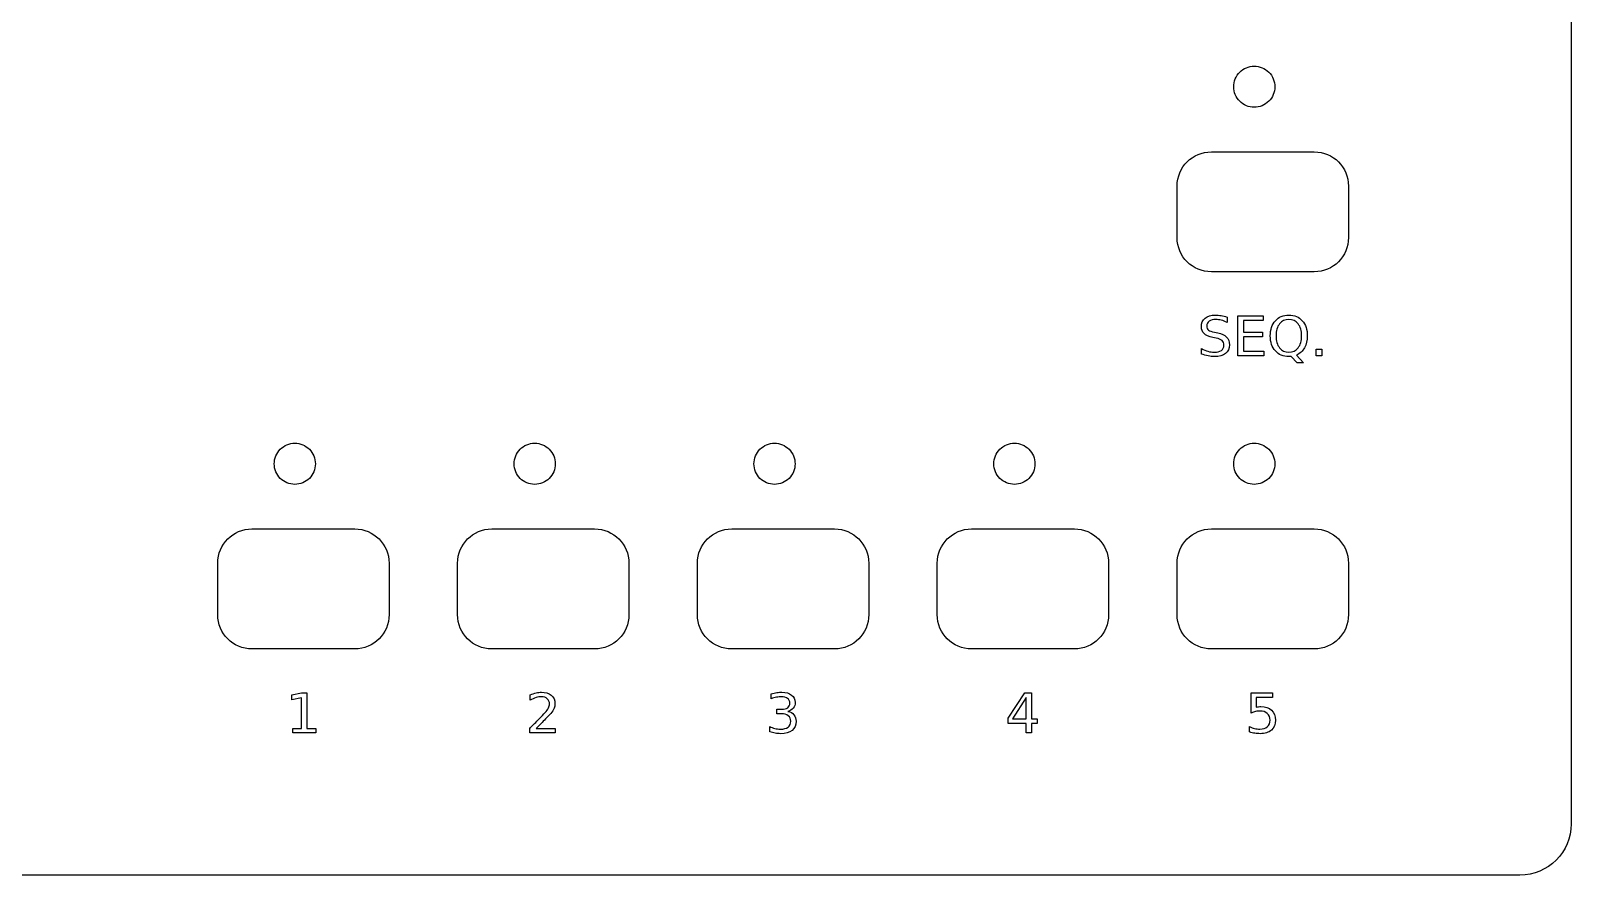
# Model space of a CAD drawing. Extents: x -26.2 to 26.2, y 9 to 43.9.
# Drawn here: x -4 to 26.21, y 8.99 to 25.54 of the extents above; entities that cross this region are included whole.
import ezdxf

# ---------------------------------------------------------------- set-up
doc = ezdxf.new("R2010")
doc.units = 0
doc.layers.get('0').update_dxf_attribs({"linetype": 'CONTINUOUS'})

msp = doc.modelspace()

# ---------------------------------------------------------------- linework, layer by layer
at = {"color": 7}
for p, q in [((26.209624, 42.923354), (26.209624, 9.993312)), ((20.396465, 24.442208), (20.396465, 24.442208)), ((19.153187, 23.165329), (21.169312, 23.165329)), ((19.153187, 23.165329), (19.153187, 23.165329)), ((18.481145, 21.485225), (18.481145, 22.493288)), ((21.841354, 22.493287), (21.841354, 21.485225)), ((21.169312, 20.813183), (19.153187, 20.813183)), ((19.673494, 19.950555), (20.169125, 19.950555)), ((19.673494, 19.166681), (19.673494, 19.950555)), ((20.169125, 19.950555), (20.169125, 19.861299)), ((19.460856, 19.924833), (19.460856, 19.924828)), ((19.460856, 19.924828), (19.460856, 19.821397)), ((20.169125, 19.861299), (19.77955, 19.861299)), ((19.77955, 19.861299), (19.77955, 19.629235)), ((20.672106, 19.878626), (20.672106, 19.878626)), ((19.245592, 19.514255), (19.181013, 19.526857)), ((19.212515, 19.628185), (19.276569, 19.615059)), ((19.77955, 19.629235), (20.152849, 19.629235)), ((20.152849, 19.539979), (19.77955, 19.539979)), ((19.77955, 19.539979), (19.77955, 19.255937)), ((20.152849, 19.629235), (20.152849, 19.539979)), ((18.95945, 19.201335), (18.95945, 19.310542)), ((20.178575, 19.166681), (19.673494, 19.166681)), ((19.77955, 19.255937), (20.178575, 19.255937)), ((20.178575, 19.255937), (20.178575, 19.166681)), ((20.832241, 19.028073), (20.716209, 19.153556)), ((20.82069, 19.180857), (20.960349, 19.028073)), ((20.820691, 19.180841), (20.82069, 19.180857)), ((21.209739, 19.300039), (21.320521, 19.300039)), ((21.209739, 19.166681), (21.209739, 19.300039)), ((21.320521, 19.166681), (21.209739, 19.166681)), ((21.320521, 19.300039), (21.320521, 19.166681)), ((20.960349, 19.028073), (20.832241, 19.028073)), ((1.579298, 17.04975), (1.579298, 17.04975)), ((6.28359, 17.04975), (6.28359, 17.04975)), ((10.987882, 17.04975), (10.987882, 17.04975)), ((15.692173, 17.04975), (15.692173, 17.04975)), ((20.396465, 17.04975), (20.396465, 17.04975)), ((0.336021, 15.77287), (2.352146, 15.77287)), ((0.336021, 15.77287), (0.336021, 15.77287)), ((5.040313, 15.77287), (7.056438, 15.77287)), ((5.040313, 15.77287), (5.040313, 15.77287)), ((9.744604, 15.77287), (11.760729, 15.77287)), ((9.744604, 15.77287), (9.744604, 15.77287)), ((14.448896, 15.77287), (16.465021, 15.77287)), ((14.448896, 15.77287), (14.448896, 15.77287)), ((19.153187, 15.77287), (21.169312, 15.77287)), ((19.153187, 15.77287), (19.153187, 15.77287)), ((-0.336021, 14.092766), (-0.336021, 15.100829)), ((3.024188, 15.100829), (3.024188, 14.092766)), ((4.368271, 14.092766), (4.368271, 15.100829)), ((7.728479, 15.100829), (7.728479, 14.092766)), ((9.072563, 14.092766), (9.072563, 15.100829)), ((12.432771, 15.100829), (12.432771, 14.092766)), ((13.776854, 14.092766), (13.776854, 15.100829)), ((17.137062, 15.100829), (17.137062, 14.092766)), ((18.481145, 14.092766), (18.481145, 15.100829)), ((21.841354, 15.100829), (21.841354, 14.092766)), ((2.352146, 13.420724), (0.336021, 13.420724)), ((7.056438, 13.420724), (5.040313, 13.420724)), ((11.760729, 13.420724), (9.744604, 13.420724)), ((16.465021, 13.420724), (14.448896, 13.420724)), ((21.169312, 13.420724), (19.153187, 13.420724)), ((1.119894, 12.520294), (1.307331, 12.558096)), ((1.119894, 12.423688), (1.119894, 12.520294)), ((1.308381, 12.46149), (1.119894, 12.423688)), ((1.307331, 12.558096), (1.413388, 12.558096)), ((1.308381, 11.863478), (1.308381, 12.46149)), ((1.413388, 12.558096), (1.413388, 11.863478)), ((5.790059, 12.413186), (5.790059, 12.520293)), ((10.515877, 12.444163), (10.515877, 12.53867)), ((15.16714, 12.061416), (15.493185, 12.558096)), ((15.521012, 12.465691), (15.253245, 12.04724)), ((15.493185, 12.558096), (15.626543, 12.558096)), ((15.521012, 12.04724), (15.521012, 12.465691)), ((15.626543, 12.558096), (15.626543, 12.04724)), ((19.93496, 12.558096), (20.351311, 12.558096)), ((19.93496, 12.164325), (19.93496, 12.558096)), ((20.351311, 12.468841), (20.032091, 12.468841)), ((20.032091, 12.468841), (20.032091, 12.276679)), ((20.351311, 12.558096), (20.351311, 12.468841)), ((10.627709, 12.14962), (10.627709, 12.236776)), ((10.627709, 12.236776), (10.723265, 12.236776)), ((10.719064, 12.14962), (10.627709, 12.14962)), ((10.846647, 12.196874), (10.846647, 12.196874)), ((1.13512, 11.863478), (1.308381, 11.863478)), ((1.13512, 11.774223), (1.13512, 11.863478)), ((1.413388, 11.863478), (1.586648, 11.863478)), ((1.586648, 11.863478), (1.586648, 11.774223)), ((5.784809, 11.774223), (5.784809, 11.863478)), ((5.912392, 11.863478), (6.28254, 11.863478)), ((5.912392, 11.863477), (5.912392, 11.863478)), ((6.28254, 11.863478), (6.28254, 11.774223)), ((10.49225, 11.797848), (10.49225, 11.90023)), ((15.16714, 11.959034), (15.16714, 12.061416)), ((15.521012, 11.959034), (15.16714, 11.959034)), ((15.253245, 12.04724), (15.521012, 12.04724)), ((15.521012, 11.774223), (15.521012, 11.959034)), ((15.626543, 12.04724), (15.738375, 12.04724)), ((15.738375, 11.959034), (15.626543, 11.959034)), ((15.626543, 11.959034), (15.626543, 11.774223)), ((15.738375, 12.04724), (15.738375, 11.959034)), ((19.901883, 11.792601), (19.901883, 11.899183)), ((1.586648, 11.774223), (1.13512, 11.774223)), ((6.28254, 11.774223), (5.784809, 11.774223)), ((15.626543, 11.774223), (15.521012, 11.774223)), ((25.201562, 8.98525), (-25.201562, 8.98525))]:
    msp.add_line(p, q, dxfattribs=at)
for points in [[(19.708117, 24.727332), (19.783736, 24.802951), (19.886298, 24.845433), (19.99324, 24.845433)], [(19.99324, 24.845433), (20.100182, 24.845433), (20.202744, 24.802951), (20.278363, 24.727332)], [(19.590015, 24.442208), (19.590015, 24.54915), (19.632498, 24.651712), (19.708117, 24.727332)], [(20.278363, 24.727332), (20.353983, 24.651712), (20.396465, 24.54915), (20.396465, 24.442208)], [(19.708117, 24.157085), (19.632498, 24.232705), (19.590015, 24.335266), (19.590015, 24.442208)], [(20.396465, 24.442208), (20.396465, 24.335266), (20.353983, 24.232705), (20.278363, 24.157085)], [(19.99324, 24.038983), (19.886298, 24.038983), (19.783736, 24.081466), (19.708117, 24.157085)], [(20.278363, 24.157085), (20.202744, 24.081466), (20.100182, 24.038983), (19.99324, 24.038983)], [(18.481145, 22.493288), (18.481145, 22.865599), (18.780876, 23.165329), (19.153187, 23.165329)], [(21.169312, 23.165329), (21.541623, 23.165329), (21.841354, 22.865599), (21.841354, 22.493287)], [(19.153187, 20.813183), (18.780876, 20.813183), (18.481145, 21.112914), (18.481145, 21.485225)], [(21.841354, 21.485225), (21.841354, 21.112914), (21.541623, 20.813183), (21.169312, 20.813183)], [(19.029279, 19.904881), (19.078282, 19.944783), (19.145661, 19.964734), (19.231417, 19.964734)], [(19.231417, 19.964734), (19.268169, 19.964734), (19.305621, 19.96141), (19.343773, 19.95476)], [(19.343773, 19.95476), (19.381926, 19.94811), (19.420953, 19.938134), (19.460856, 19.924833)], [(20.407491, 19.853932), (20.473645, 19.927787), (20.56185, 19.964714), (20.672107, 19.964714)], [(20.672107, 19.964714), (20.782014, 19.964714), (20.869869, 19.927787), (20.935673, 19.853932)], [(18.956299, 19.74107), (18.956299, 19.810375), (18.980626, 19.864978), (19.029279, 19.904881)], [(19.009328, 19.600887), (18.973976, 19.634489), (18.956299, 19.681217), (18.956299, 19.74107)], [(19.109609, 19.845024), (19.078457, 19.822622), (19.062881, 19.79077), (19.062881, 19.749468)], [(19.062881, 19.749468), (19.062881, 19.714815), (19.073207, 19.688564), (19.093858, 19.670713)], [(19.093858, 19.670713), (19.114859, 19.653211), (19.154412, 19.639036), (19.212515, 19.628185)], [(19.243492, 19.878626), (19.185739, 19.878626), (19.141111, 19.867425), (19.109609, 19.845024)], [(19.346924, 19.864449), (19.311221, 19.8739), (19.276744, 19.878626), (19.243492, 19.878626)], [(19.460856, 19.821397), (19.420603, 19.840648), (19.382626, 19.854999), (19.346924, 19.864449)], [(20.308784, 19.557814), (20.308784, 19.681722), (20.341686, 19.780428), (20.407491, 19.853932)], [(20.488345, 19.79252), (20.443192, 19.735117), (20.420615, 19.656887), (20.420615, 19.55783)], [(20.672106, 19.878626), (20.595101, 19.878626), (20.533847, 19.849924), (20.488345, 19.79252)], [(20.854817, 19.79252), (20.810014, 19.849924), (20.749111, 19.878626), (20.672106, 19.878626)], [(20.922546, 19.55783), (20.922546, 19.656887), (20.89997, 19.735117), (20.854817, 19.79252)], [(20.935673, 19.853932), (21.001477, 19.780428), (21.034379, 19.681722), (21.034379, 19.557814)], [(19.181013, 19.526857), (19.101909, 19.542609), (19.04468, 19.567285), (19.009328, 19.600887)], [(19.361625, 19.465427), (19.338173, 19.487129), (19.299496, 19.503405), (19.245592, 19.514255)], [(19.276569, 19.615059), (19.355674, 19.600008), (19.413953, 19.573406), (19.451405, 19.535254)], [(19.347974, 19.273265), (19.380876, 19.297067), (19.397327, 19.331019), (19.397327, 19.375122)], [(19.397327, 19.375122), (19.397327, 19.413624), (19.385426, 19.443726), (19.361625, 19.465427)], [(19.508109, 19.382995), (19.508109, 19.30704), (19.482557, 19.249462), (19.431454, 19.210259)], [(19.451405, 19.535254), (19.489207, 19.497452), (19.508109, 19.446699), (19.508109, 19.382995)], [(20.407491, 19.261696), (20.341686, 19.33555), (20.308784, 19.434256), (20.308784, 19.557814)], [(20.420615, 19.55783), (20.420615, 19.459124), (20.443192, 19.38107), (20.488345, 19.323666)], [(20.854817, 19.323666), (20.89997, 19.38107), (20.922546, 19.459124), (20.922546, 19.55783)], [(21.034379, 19.557814), (21.034379, 19.466808), (21.016003, 19.388929), (20.979251, 19.324175)], [(18.95945, 19.310542), (19.002502, 19.28639), (19.04468, 19.268189), (19.085983, 19.255938)], [(19.089133, 19.164058), (19.04748, 19.172459), (19.004252, 19.184885), (18.95945, 19.201335)], [(19.085983, 19.255938), (19.127285, 19.243688), (19.167888, 19.237563), (19.20779, 19.237563)], [(19.20779, 19.151456), (19.170688, 19.151456), (19.131135, 19.155656), (19.089133, 19.164058)], [(19.20779, 19.237563), (19.268344, 19.237563), (19.315072, 19.249464), (19.347974, 19.273265)], [(19.431454, 19.210259), (19.380701, 19.171057), (19.306146, 19.151456), (19.20779, 19.151456)], [(20.672107, 19.151439), (20.56185, 19.151439), (20.473645, 19.188191), (20.407491, 19.261696)], [(20.488345, 19.323666), (20.533847, 19.266262), (20.595101, 19.237561), (20.672106, 19.237561)], [(20.672106, 19.237561), (20.749111, 19.237561), (20.810014, 19.266262), (20.854817, 19.323666)], [(20.689432, 19.151968), (20.683482, 19.151615), (20.677707, 19.151439), (20.672107, 19.151439)], [(20.716209, 19.153556), (20.704659, 19.15285), (20.695733, 19.152321), (20.689432, 19.151968)], [(20.979251, 19.324175), (20.942849, 19.259421), (20.889995, 19.211643), (20.820691, 19.180841)], [(0.772848, 17.04975), (0.772848, 17.156692), (0.81533, 17.259254), (0.89095, 17.334873)], [(0.89095, 17.334873), (0.966569, 17.410492), (1.069131, 17.452975), (1.176073, 17.452975)], [(1.176073, 17.452975), (1.283015, 17.452975), (1.385577, 17.410492), (1.461196, 17.334873)], [(1.461196, 17.334873), (1.536815, 17.259254), (1.579298, 17.156692), (1.579298, 17.04975)], [(5.47714, 17.04975), (5.47714, 17.156692), (5.519622, 17.259254), (5.595241, 17.334873)], [(5.595241, 17.334873), (5.670861, 17.410492), (5.773423, 17.452975), (5.880365, 17.452975)], [(5.880365, 17.452975), (5.987307, 17.452975), (6.089868, 17.410492), (6.165488, 17.334873)], [(6.165488, 17.334873), (6.241107, 17.259254), (6.28359, 17.156692), (6.28359, 17.04975)], [(10.181432, 17.04975), (10.181432, 17.156692), (10.223914, 17.259254), (10.299533, 17.334873)], [(10.299533, 17.334873), (10.375153, 17.410492), (10.477715, 17.452975), (10.584657, 17.452975)], [(10.584657, 17.452975), (10.691598, 17.452975), (10.79416, 17.410492), (10.86978, 17.334873)], [(10.86978, 17.334873), (10.945399, 17.259254), (10.987882, 17.156692), (10.987882, 17.04975)], [(14.885723, 17.04975), (14.885723, 17.156692), (14.928205, 17.259254), (15.003825, 17.334873)], [(15.003825, 17.334873), (15.079444, 17.410492), (15.182006, 17.452975), (15.288948, 17.452975)], [(15.288948, 17.452975), (15.39589, 17.452975), (15.498452, 17.410492), (15.574071, 17.334873)], [(15.574071, 17.334873), (15.64969, 17.259254), (15.692173, 17.156692), (15.692173, 17.04975)], [(19.590015, 17.04975), (19.590015, 17.156692), (19.632498, 17.259254), (19.708117, 17.334873)], [(19.708117, 17.334873), (19.783736, 17.410492), (19.886298, 17.452975), (19.99324, 17.452975)], [(19.99324, 17.452975), (20.100182, 17.452975), (20.202744, 17.410492), (20.278363, 17.334873)], [(20.278363, 17.334873), (20.353983, 17.259254), (20.396465, 17.156692), (20.396465, 17.04975)], [(0.89095, 16.764627), (0.81533, 16.840246), (0.772848, 16.942808), (0.772848, 17.04975)], [(1.579298, 17.04975), (1.579298, 16.942808), (1.536815, 16.840246), (1.461196, 16.764627)], [(5.595241, 16.764627), (5.519622, 16.840246), (5.47714, 16.942808), (5.47714, 17.04975)], [(6.28359, 17.04975), (6.28359, 16.942808), (6.241107, 16.840246), (6.165488, 16.764627)], [(10.299533, 16.764627), (10.223914, 16.840246), (10.181432, 16.942808), (10.181432, 17.04975)], [(10.987882, 17.04975), (10.987882, 16.942808), (10.945399, 16.840246), (10.86978, 16.764627)], [(15.003825, 16.764627), (14.928205, 16.840246), (14.885723, 16.942808), (14.885723, 17.04975)], [(15.692173, 17.04975), (15.692173, 16.942808), (15.64969, 16.840246), (15.574071, 16.764627)], [(19.708117, 16.764627), (19.632498, 16.840246), (19.590015, 16.942808), (19.590015, 17.04975)], [(20.396465, 17.04975), (20.396465, 16.942808), (20.353983, 16.840246), (20.278363, 16.764627)], [(1.176073, 16.646525), (1.069131, 16.646525), (0.966569, 16.689007), (0.89095, 16.764627)], [(1.461196, 16.764627), (1.385577, 16.689007), (1.283015, 16.646525), (1.176073, 16.646525)], [(5.880365, 16.646525), (5.773423, 16.646525), (5.670861, 16.689007), (5.595241, 16.764627)], [(6.165488, 16.764627), (6.089868, 16.689007), (5.987307, 16.646525), (5.880365, 16.646525)], [(10.584657, 16.646525), (10.477715, 16.646525), (10.375153, 16.689007), (10.299533, 16.764627)], [(10.86978, 16.764627), (10.79416, 16.689007), (10.691598, 16.646525), (10.584657, 16.646525)], [(15.288948, 16.646525), (15.182006, 16.646525), (15.079444, 16.689007), (15.003825, 16.764627)], [(15.574071, 16.764627), (15.498452, 16.689007), (15.39589, 16.646525), (15.288948, 16.646525)], [(19.99324, 16.646525), (19.886298, 16.646525), (19.783736, 16.689007), (19.708117, 16.764627)], [(20.278363, 16.764627), (20.202744, 16.689007), (20.100182, 16.646525), (19.99324, 16.646525)], [(-0.336021, 15.100829), (-0.336021, 15.47314), (-0.03629, 15.77287), (0.336021, 15.77287)], [(2.352146, 15.77287), (2.724457, 15.77287), (3.024188, 15.47314), (3.024188, 15.100829)], [(4.368271, 15.100829), (4.368271, 15.47314), (4.668001, 15.77287), (5.040313, 15.77287)], [(7.056438, 15.77287), (7.428749, 15.77287), (7.728479, 15.47314), (7.728479, 15.100829)], [(9.072563, 15.100829), (9.072563, 15.47314), (9.372293, 15.77287), (9.744604, 15.77287)], [(11.760729, 15.77287), (12.133041, 15.77287), (12.432771, 15.47314), (12.432771, 15.100829)], [(13.776854, 15.100829), (13.776854, 15.47314), (14.076585, 15.77287), (14.448896, 15.77287)], [(16.465021, 15.77287), (16.837332, 15.77287), (17.137062, 15.47314), (17.137062, 15.100829)], [(18.481145, 15.100829), (18.481145, 15.47314), (18.780876, 15.77287), (19.153187, 15.77287)], [(21.169312, 15.77287), (21.541623, 15.77287), (21.841354, 15.47314), (21.841354, 15.100829)], [(0.336021, 13.420724), (-0.03629, 13.420724), (-0.336021, 13.720455), (-0.336021, 14.092766)], [(3.024188, 14.092766), (3.024188, 13.720455), (2.724457, 13.420724), (2.352146, 13.420724)], [(5.040313, 13.420724), (4.668001, 13.420724), (4.368271, 13.720455), (4.368271, 14.092766)], [(7.728479, 14.092766), (7.728479, 13.720455), (7.428749, 13.420724), (7.056438, 13.420724)], [(9.744604, 13.420724), (9.372293, 13.420724), (9.072563, 13.720455), (9.072563, 14.092766)], [(12.432771, 14.092766), (12.432771, 13.720455), (12.133041, 13.420724), (11.760729, 13.420724)], [(14.448896, 13.420724), (14.076585, 13.420724), (13.776854, 13.720455), (13.776854, 14.092766)], [(17.137062, 14.092766), (17.137062, 13.720455), (16.837332, 13.420724), (16.465021, 13.420724)], [(19.153187, 13.420724), (18.780876, 13.420724), (18.481145, 13.720455), (18.481145, 14.092766)], [(21.841354, 14.092766), (21.841354, 13.720455), (21.541623, 13.420724), (21.169312, 13.420724)], [(5.790059, 12.520293), (5.832762, 12.537443), (5.872664, 12.550394), (5.909766, 12.559145)], [(5.908191, 12.465689), (5.871439, 12.454139), (5.832061, 12.436638), (5.790059, 12.413186)], [(6.013723, 12.483017), (5.980471, 12.483017), (5.945293, 12.477241), (5.908191, 12.465689)], [(5.909766, 12.559145), (5.946869, 12.567896), (5.980821, 12.572271), (6.011623, 12.572271)], [(6.011623, 12.572271), (6.092828, 12.572271), (6.157582, 12.55197), (6.205885, 12.511367)], [(6.127655, 12.443639), (6.098603, 12.469891), (6.060626, 12.483017), (6.013723, 12.483017)], [(6.171758, 12.341783), (6.171758, 12.383436), (6.157057, 12.417388), (6.127655, 12.443639)], [(6.205885, 12.511367), (6.254188, 12.470765), (6.278339, 12.416511), (6.278339, 12.348607)], [(10.515877, 12.53867), (10.556129, 12.549871), (10.593757, 12.558272), (10.628759, 12.563872)], [(10.625609, 12.473565), (10.592357, 12.467264), (10.555779, 12.457464), (10.515877, 12.444163)], [(10.719064, 12.483016), (10.690013, 12.483016), (10.658861, 12.479866), (10.625609, 12.473565)], [(10.628759, 12.563872), (10.664111, 12.569472), (10.697363, 12.572272), (10.728515, 12.572272)], [(10.841397, 12.450464), (10.813045, 12.472165), (10.772268, 12.483016), (10.719064, 12.483016)], [(10.728515, 12.572272), (10.80902, 12.572272), (10.872724, 12.553896), (10.919627, 12.517144)], [(10.88445, 12.358058), (10.88445, 12.398311), (10.870099, 12.429113), (10.841397, 12.450464)], [(10.919627, 12.517144), (10.96653, 12.480742), (10.989981, 12.431388), (10.989981, 12.369085)], [(5.949144, 12.030964), (6.018798, 12.101318), (6.062551, 12.146646), (6.080402, 12.166947)], [(6.080402, 12.166947), (6.114354, 12.2051), (6.137981, 12.237302), (6.151282, 12.263553)], [(6.194335, 12.15487), (6.185584, 12.144719), (6.157757, 12.115317), (6.110855, 12.066664)], [(6.151282, 12.263553), (6.164932, 12.290155), (6.171758, 12.316231), (6.171758, 12.341783)], [(6.259964, 12.256726), (6.248063, 12.228025), (6.226187, 12.194072), (6.194335, 12.15487)], [(6.278339, 12.348607), (6.278339, 12.316405), (6.272214, 12.285778), (6.259964, 12.256726)], [(10.853998, 12.110243), (10.821796, 12.136494), (10.776818, 12.14962), (10.719064, 12.14962)], [(10.723265, 12.236776), (10.775418, 12.236776), (10.81532, 12.247101), (10.842972, 12.267753)], [(10.842972, 12.267753), (10.870624, 12.288754), (10.88445, 12.318856), (10.88445, 12.358058)], [(10.952704, 12.258828), (10.927852, 12.229076), (10.8925, 12.208425), (10.846647, 12.196874)], [(10.846647, 12.196874), (10.897401, 12.186024), (10.936953, 12.163448), (10.965305, 12.129145)], [(10.902826, 12.002086), (10.902826, 12.048289), (10.88655, 12.084341), (10.853998, 12.110243)], [(10.989981, 12.369085), (10.989981, 12.325682), (10.977555, 12.28893), (10.952704, 12.258828)], [(10.965305, 12.129145), (10.994006, 12.094843), (11.008357, 12.05249), (11.008357, 12.002087)], [(20.021066, 12.193727), (19.993064, 12.187426), (19.964362, 12.177626), (19.93496, 12.164325)], [(20.106121, 12.203178), (20.077769, 12.203178), (20.049417, 12.200028), (20.021066, 12.193727)], [(20.032091, 12.276679), (20.047492, 12.28193), (20.062893, 12.285781), (20.078294, 12.288231)], [(20.078294, 12.288231), (20.093695, 12.291032), (20.109096, 12.292432), (20.124497, 12.292432)], [(20.24998, 12.1554), (20.214627, 12.187252), (20.166674, 12.203178), (20.106121, 12.203178)], [(20.124497, 12.292432), (20.212002, 12.292432), (20.281307, 12.268456), (20.33241, 12.220503)], [(20.303008, 12.025717), (20.303008, 12.08032), (20.285332, 12.123548), (20.24998, 12.1554)], [(20.33241, 12.220503), (20.383513, 12.17255), (20.409065, 12.107621), (20.409065, 12.025715)], [(5.784809, 11.863478), (5.825061, 11.905131), (5.87984, 11.960959), (5.949144, 12.030964)], [(6.110855, 12.066664), (6.063952, 12.018362), (5.997798, 11.950632), (5.912392, 11.863477)], [(10.49225, 11.90023), (10.521652, 11.883079), (10.553854, 11.870129), (10.588856, 11.861377)], [(10.599882, 11.768972), (10.56523, 11.775272), (10.529353, 11.784898), (10.49225, 11.797848)], [(10.588856, 11.861377), (10.623859, 11.852627), (10.660436, 11.848251), (10.698588, 11.848251)], [(10.698588, 11.848251), (10.765092, 11.848251), (10.81567, 11.861377), (10.850323, 11.887629)], [(10.928552, 11.822526), (10.875349, 11.780173), (10.799744, 11.758997), (10.701738, 11.758997)], [(10.850323, 11.887629), (10.885325, 11.913881), (10.902826, 11.952033), (10.902826, 12.002086)], [(11.008357, 12.002087), (11.008357, 11.924732), (10.981756, 11.864878), (10.928552, 11.822526)], [(19.901883, 11.899183), (19.933385, 11.882032), (19.965937, 11.869257), (19.999539, 11.860855)], [(20.007415, 11.7674), (19.973463, 11.773), (19.938285, 11.7814), (19.901883, 11.792601)], [(19.999539, 11.860855), (20.033141, 11.852456), (20.068668, 11.848256), (20.106121, 11.848256)], [(20.106121, 11.848256), (20.166674, 11.848256), (20.214627, 11.864182), (20.24998, 11.896034)], [(20.33031, 11.828828), (20.277806, 11.782275), (20.203777, 11.758999), (20.108221, 11.758999)], [(20.24998, 11.896034), (20.285332, 11.927886), (20.303008, 11.971113), (20.303008, 12.025717)], [(20.409065, 12.025715), (20.409065, 11.94136), (20.382813, 11.875731), (20.33031, 11.828828)], [(10.701738, 11.758997), (10.668836, 11.758997), (10.634884, 11.762322), (10.599882, 11.768972)], [(20.108221, 11.758999), (20.075319, 11.758999), (20.041717, 11.761799), (20.007415, 11.7674)], [(26.209624, 9.993312), (26.209624, 9.434846), (25.760029, 8.98525), (25.201562, 8.98525)]]:
    msp.add_open_spline(points, degree=3, dxfattribs=at)

doc.saveas('drawing.dxf')
